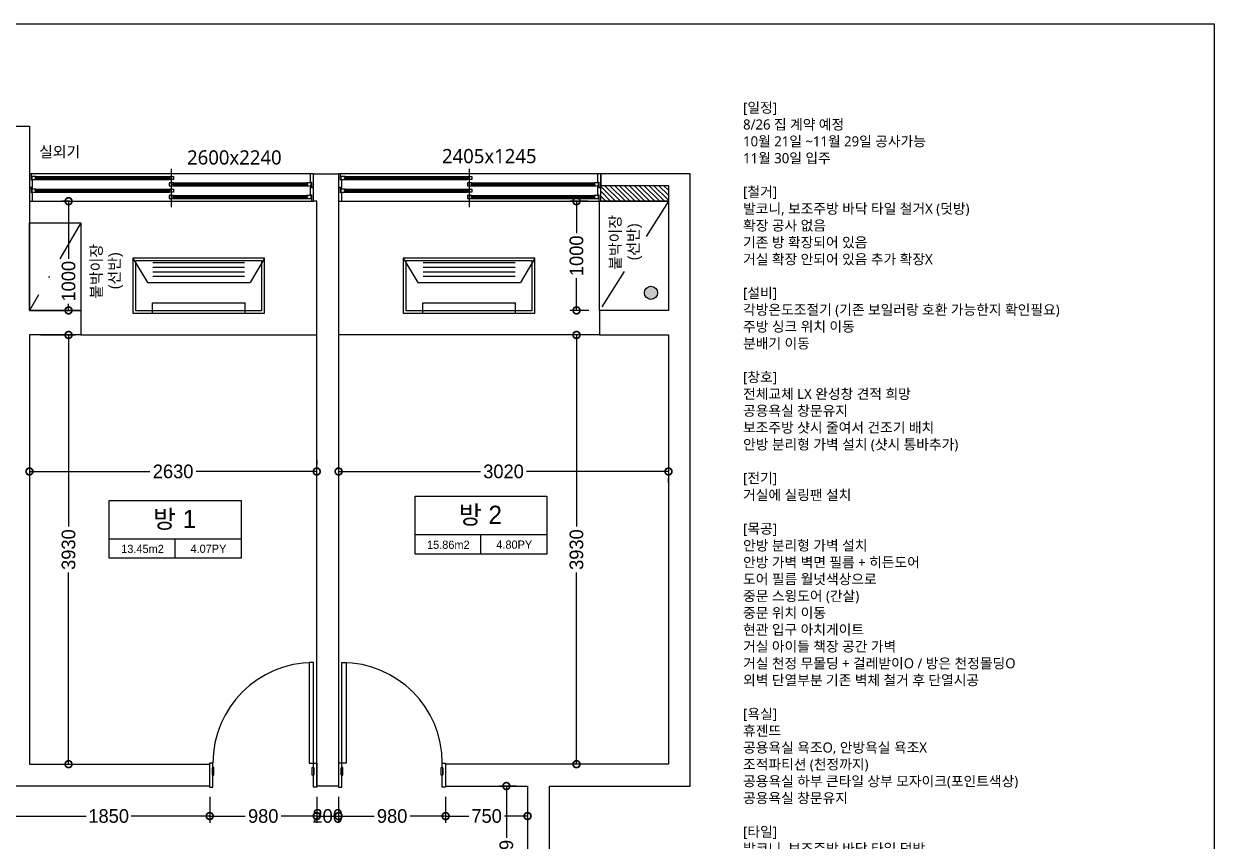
# Model space of a CAD drawing. Header units: millimetres. Extents: x 43335 to 261478, y -4312 to 41218.
# Drawn here: x 101031 to 111929, y 22261 to 29745 of the extents above; entities that cross this region are included whole.
import ezdxf
from ezdxf.enums import TextEntityAlignment as Align

# ---------------------------------------------------------------- set-up
doc = ezdxf.new("R2010")
doc.units = ezdxf.units.MM
doc.linetypes.add('CONT', pattern=[2, 1, 1])
doc.linetypes.add('DASHDOT', pattern=[25.4, 12.7, -6.35, 0, -6.35])
for name, color, linetype in [('0-ELC TEXT', 7, 'Continuous'), ('03-TEXT', 3, 'Continuous'), ('DIM', 7, 'Continuous'), ('P-门', 4, 'Continuous'), ('S-DIM', 7, 'Continuous'), ('TEX', 3, 'Continuous'), ('문자선', 3, 'Continuous'), ('벽1', 2, 'Continuous'), ('인테리어_가구_제작', 6, 'Continuous'), ('인테리어_기타', 8, 'Continuous'), ('인테리어_치수_내부', 8, 'Continuous'), ('인테리어_해치_벽체', 8, 'Continuous'), ('평면_가구', 6, 'Continuous')]:
    doc.layers.add(name, color=color, linetype=linetype)
doc.styles.add('넥슨고딕', font='HANDotum.ttf')
doc.styles.add('돋움', font='malgun.ttf')
doc.styles.add('스타일1', font='HANDotum.ttf')
doc.styles.add('코레일둥고', font='HANDotum.ttf')
doc.dimstyles.new('50', dxfattribs={"dimscale": 50, "dimtxt": 2.5, "dimasz": 2.5, "dimexe": 1.25, "dimexo": 2, "dimtad": 0, "dimdec": 0, "dimtxsty": '스타일1', "dimblk": 'DOTSMALL', "dimcen": 2.5, "dimclrd": 1, "dimclre": 1, "dimclrt": 2, "dimadec": 0, "dimazin": 0, "dimtfac": 1, "dimtdec": 0, "dimtix": 1, "dimtmove": 0, "dimatfit": 3, "dimldrblk": 'DOTSMALL', "dimfxl": 1.25, "dimarcsym": 0})

# ---------------------------------------------------------------- blocks, each defined once
blk = doc.blocks.new('_DOTSMALL')
at = {"color": 0, "linetype": 'ByBlock', "const_width": 0.5}
blk.add_lwpolyline([(-0.0625, 0, 1), (0.0625, 0, 1)], format="xyb", close=True, dxfattribs=at)
blk = doc.blocks.new('*D201')
at = {"layer": 'Defpoints', "color": 0, "transparency": 16777216}
for p in [(106091, 28121), (106295, 28121), (106303, 27121)]:
    blk.add_point(p, dxfattribs=at)
at = {"layer": 'S-DIM', "color": 1, "lineweight": -2, "transparency": 16777216}
for p, q in [((106195, 28121), (106029, 28121)), ((106091, 28121), (106091, 27827)), ((106091, 27121), (106091, 27415)), ((106203, 27121), (106029, 27121))]:
    blk.add_line(p, q, dxfattribs=at)
at = {"layer": 'S-DIM', "color": 1, "lineweight": -2, "transparency": 16777216, "xscale": 125, "yscale": 125, "zscale": 125}
for p, rotation in [((106091, 28121), 90), ((106091, 27121), 270)]:
    blk.add_blockref('_DOTSMALL', p, dxfattribs=dict(at, rotation=rotation))
at = {"layer": 'S-DIM', "color": 2, "transparency": 16777216, "insert": (106091, 27621), "char_height": 125, "attachment_point": 5, "rotation": 90, "style": '스타일1'}
blk.add_mtext('1000', dxfattribs=at)
blk = doc.blocks.new('*D202')
at = {"layer": 'Defpoints', "color": 0, "transparency": 16777216}
for p in [(103913, 25646), (103913, 25646), (106933, 25646)]:
    blk.add_point(p, dxfattribs=at)
at = {"layer": 'S-DIM', "color": 1, "lineweight": -2, "transparency": 16777216}
for p, q in [((103913, 25746), (103913, 25709)), ((103913, 25646), (105211, 25646)), ((106933, 25646), (105634, 25646)), ((106933, 25546), (106933, 25584))]:
    blk.add_line(p, q, dxfattribs=at)
at = {"layer": 'S-DIM', "color": 1, "lineweight": -2, "transparency": 16777216, "xscale": 125, "yscale": 125, "zscale": 125, "rotation": 180}
blk.add_blockref('_DOTSMALL', (103913, 25646), dxfattribs=at)
at = {"layer": 'S-DIM', "color": 1, "lineweight": -2, "transparency": 16777216, "xscale": 125, "yscale": 125, "zscale": 125}
blk.add_blockref('_DOTSMALL', (106933, 25646), dxfattribs=at)
at = {"layer": 'S-DIM', "color": 2, "transparency": 16777216, "insert": (105423, 25646), "char_height": 125, "attachment_point": 5, "style": '스타일1'}
blk.add_mtext('3020', dxfattribs=at)
blk = doc.blocks.new('*D203')
at = {"layer": 'Defpoints', "color": 0, "transparency": 16777216}
for p in [(106303, 26896), (106091, 22966), (106303, 22966)]:
    blk.add_point(p, dxfattribs=at)
at = {"layer": 'S-DIM', "color": 1, "lineweight": -2, "transparency": 16777216}
for p, q in [((106203, 26896), (106029, 26896)), ((106091, 26896), (106091, 25143)), ((106091, 22966), (106091, 24720)), ((106203, 22966), (106029, 22966))]:
    blk.add_line(p, q, dxfattribs=at)
at = {"layer": 'S-DIM', "color": 1, "lineweight": -2, "transparency": 16777216, "xscale": 125, "yscale": 125, "zscale": 125}
for p, rotation in [((106091, 26896), 90), ((106091, 22966), 270)]:
    blk.add_blockref('_DOTSMALL', p, dxfattribs=dict(at, rotation=rotation))
at = {"layer": 'S-DIM', "color": 2, "transparency": 16777216, "insert": (106091, 24931), "char_height": 125, "attachment_point": 5, "rotation": 90, "style": '스타일1'}
blk.add_mtext('3930', dxfattribs=at)
blk = doc.blocks.new('*D204')
at = {"layer": 'Defpoints', "color": 0, "transparency": 16777216}
for p in [(101441, 28121), (101553, 28121), (101553, 27121)]:
    blk.add_point(p, dxfattribs=at)
at = {"layer": 'S-DIM', "color": 1, "lineweight": -2, "transparency": 16777216}
for p, q in [((101453, 28121), (101379, 28121)), ((101441, 28121), (101441, 27594)), ((101441, 27121), (101441, 27182)), ((101453, 27121), (101379, 27121))]:
    blk.add_line(p, q, dxfattribs=at)
at = {"layer": 'S-DIM', "color": 1, "lineweight": -2, "transparency": 16777216, "xscale": 125, "yscale": 125, "zscale": 125}
for p, rotation in [((101441, 28121), 90), ((101441, 27121), 270)]:
    blk.add_blockref('_DOTSMALL', p, dxfattribs=dict(at, rotation=rotation))
at = {"layer": 'S-DIM', "color": 2, "transparency": 16777216, "insert": (101441, 27388), "char_height": 125, "attachment_point": 5, "rotation": 90, "style": '스타일1'}
blk.add_mtext('1000', dxfattribs=at)
blk = doc.blocks.new('*D205')
at = {"layer": 'Defpoints', "color": 0, "transparency": 16777216}
for p in [(101083, 26896), (101083, 22966), (101441, 22966)]:
    blk.add_point(p, dxfattribs=at)
at = {"layer": 'S-DIM', "color": 1, "lineweight": -2, "transparency": 16777216}
for p, q in [((101183, 26896), (101504, 26896)), ((101441, 26896), (101441, 25143)), ((101441, 22966), (101441, 24720)), ((101183, 22966), (101504, 22966))]:
    blk.add_line(p, q, dxfattribs=at)
at = {"layer": 'S-DIM', "color": 1, "lineweight": -2, "transparency": 16777216, "xscale": 125, "yscale": 125, "zscale": 125}
for p, rotation in [((101441, 26896), 90), ((101441, 22966), 270)]:
    blk.add_blockref('_DOTSMALL', p, dxfattribs=dict(at, rotation=rotation))
at = {"layer": 'S-DIM', "color": 2, "transparency": 16777216, "insert": (101441, 24931), "char_height": 125, "attachment_point": 5, "rotation": 90, "style": '스타일1'}
blk.add_mtext('3930', dxfattribs=at)
blk = doc.blocks.new('*D198')
at = {"layer": 'Defpoints', "color": 0, "transparency": 16777216}
for p in [(101083, 25646), (101083, 25646), (103713, 25646)]:
    blk.add_point(p, dxfattribs=at)
at = {"layer": 'S-DIM', "color": 1, "lineweight": -2, "transparency": 16777216}
for p, q in [((101083, 25746), (101083, 25709)), ((103713, 25746), (103713, 25709)), ((101083, 25646), (102186, 25646)), ((103713, 25646), (102609, 25646))]:
    blk.add_line(p, q, dxfattribs=at)
at = {"layer": 'S-DIM', "color": 1, "lineweight": -2, "transparency": 16777216, "xscale": 125, "yscale": 125, "zscale": 125, "rotation": 180}
blk.add_blockref('_DOTSMALL', (101083, 25646), dxfattribs=at)
at = {"layer": 'S-DIM', "color": 1, "lineweight": -2, "transparency": 16777216, "xscale": 125, "yscale": 125, "zscale": 125}
blk.add_blockref('_DOTSMALL', (103713, 25646), dxfattribs=at)
at = {"layer": 'S-DIM', "color": 2, "transparency": 16777216, "insert": (102398, 25646), "char_height": 125, "attachment_point": 5, "style": '스타일1'}
blk.add_mtext('2630', dxfattribs=at)
blk = doc.blocks.new('*D221')
at = {"layer": 'Defpoints', "color": 0, "transparency": 16777216}
for p in [(100883, 22766), (102733, 22766), (102733, 22491)]:
    blk.add_point(p, dxfattribs=at)
at = {"layer": 'S-DIM', "color": 1, "lineweight": -2, "transparency": 16777216}
for p, q in [((100883, 22666), (100883, 22429)), ((102733, 22666), (102733, 22429)), ((100883, 22491), (101602, 22491)), ((102733, 22491), (102014, 22491))]:
    blk.add_line(p, q, dxfattribs=at)
at = {"layer": 'S-DIM', "color": 1, "lineweight": -2, "transparency": 16777216, "xscale": 125, "yscale": 125, "zscale": 125, "rotation": 180}
blk.add_blockref('_DOTSMALL', (100883, 22491), dxfattribs=at)
at = {"layer": 'S-DIM', "color": 1, "lineweight": -2, "transparency": 16777216, "xscale": 125, "yscale": 125, "zscale": 125}
blk.add_blockref('_DOTSMALL', (102733, 22491), dxfattribs=at)
at = {"layer": 'S-DIM', "color": 2, "transparency": 16777216, "insert": (101808, 22491), "char_height": 125, "attachment_point": 5, "style": '스타일1'}
blk.add_mtext('1850', dxfattribs=at)
blk = doc.blocks.new('*D222')
at = {"layer": 'Defpoints', "color": 0, "transparency": 16777216}
for p in [(102733, 22766), (103713, 22766), (103713, 22491)]:
    blk.add_point(p, dxfattribs=at)
at = {"layer": 'S-DIM', "color": 1, "lineweight": -2, "transparency": 16777216}
for p, q in [((102733, 22666), (102733, 22429)), ((103713, 22666), (103713, 22429)), ((102733, 22491), (103058, 22491)), ((103713, 22491), (103387, 22491))]:
    blk.add_line(p, q, dxfattribs=at)
at = {"layer": 'S-DIM', "color": 1, "lineweight": -2, "transparency": 16777216, "xscale": 125, "yscale": 125, "zscale": 125, "rotation": 180}
blk.add_blockref('_DOTSMALL', (102733, 22491), dxfattribs=at)
at = {"layer": 'S-DIM', "color": 1, "lineweight": -2, "transparency": 16777216, "xscale": 125, "yscale": 125, "zscale": 125}
blk.add_blockref('_DOTSMALL', (103713, 22491), dxfattribs=at)
at = {"layer": 'S-DIM', "color": 2, "transparency": 16777216, "insert": (103223, 22491), "char_height": 125, "attachment_point": 5, "style": '스타일1'}
blk.add_mtext('980', dxfattribs=at)
blk = doc.blocks.new('*D223')
at = {"layer": 'Defpoints', "color": 0, "transparency": 16777216}
for p in [(103713, 22766), (103913, 22766), (103913, 22491)]:
    blk.add_point(p, dxfattribs=at)
at = {"layer": 'S-DIM', "color": 1, "lineweight": -2, "transparency": 16777216}
for p, q in [((103713, 22666), (103713, 22429)), ((103913, 22666), (103913, 22429)), ((103713, 22491), (103588, 22491)), ((103713, 22491), (103913, 22491)), ((103913, 22491), (104038, 22491))]:
    blk.add_line(p, q, dxfattribs=at)
at = {"layer": 'S-DIM', "color": 1, "lineweight": -2, "transparency": 16777216, "xscale": 125, "yscale": 125, "zscale": 125}
blk.add_blockref('_DOTSMALL', (103713, 22491), dxfattribs=at)
at = {"layer": 'S-DIM', "color": 1, "lineweight": -2, "transparency": 16777216, "xscale": 125, "yscale": 125, "zscale": 125, "rotation": 180}
blk.add_blockref('_DOTSMALL', (103913, 22491), dxfattribs=at)
at = {"layer": 'S-DIM', "color": 2, "transparency": 16777216, "insert": (103813, 22491), "char_height": 125, "attachment_point": 5, "style": '스타일1'}
blk.add_mtext('200', dxfattribs=at)
blk = doc.blocks.new('*D224')
at = {"layer": 'Defpoints', "color": 0, "transparency": 16777216}
for p in [(103913, 22766), (104893, 22766), (104893, 22491)]:
    blk.add_point(p, dxfattribs=at)
at = {"layer": 'S-DIM', "color": 1, "lineweight": -2, "transparency": 16777216}
for p, q in [((103913, 22666), (103913, 22429)), ((104893, 22666), (104893, 22429)), ((103913, 22491), (104238, 22491)), ((104893, 22491), (104567, 22491))]:
    blk.add_line(p, q, dxfattribs=at)
at = {"layer": 'S-DIM', "color": 1, "lineweight": -2, "transparency": 16777216, "xscale": 125, "yscale": 125, "zscale": 125, "rotation": 180}
blk.add_blockref('_DOTSMALL', (103913, 22491), dxfattribs=at)
at = {"layer": 'S-DIM', "color": 1, "lineweight": -2, "transparency": 16777216, "xscale": 125, "yscale": 125, "zscale": 125}
blk.add_blockref('_DOTSMALL', (104893, 22491), dxfattribs=at)
at = {"layer": 'S-DIM', "color": 2, "transparency": 16777216, "insert": (104403, 22491), "char_height": 125, "attachment_point": 5, "style": '스타일1'}
blk.add_mtext('980', dxfattribs=at)
blk = doc.blocks.new('*D225')
at = {"layer": 'Defpoints', "color": 0, "transparency": 16777216}
for p in [(104893, 22766), (105643, 22766), (105643, 22491)]:
    blk.add_point(p, dxfattribs=at)
at = {"layer": 'S-DIM', "color": 1, "lineweight": -2, "transparency": 16777216}
for p, q in [((104893, 22666), (104893, 22429)), ((105643, 22666), (105643, 22429)), ((104893, 22491), (105104, 22491)), ((105643, 22491), (105432, 22491))]:
    blk.add_line(p, q, dxfattribs=at)
at = {"layer": 'S-DIM', "color": 1, "lineweight": -2, "transparency": 16777216, "xscale": 125, "yscale": 125, "zscale": 125, "rotation": 180}
blk.add_blockref('_DOTSMALL', (104893, 22491), dxfattribs=at)
at = {"layer": 'S-DIM', "color": 1, "lineweight": -2, "transparency": 16777216, "xscale": 125, "yscale": 125, "zscale": 125}
blk.add_blockref('_DOTSMALL', (105643, 22491), dxfattribs=at)
at = {"layer": 'S-DIM', "color": 2, "transparency": 16777216, "insert": (105268, 22491), "char_height": 125, "attachment_point": 5, "style": '스타일1'}
blk.add_mtext('750', dxfattribs=at)
blk = doc.blocks.new('*D226')
at = {"layer": 'Defpoints', "color": 0, "transparency": 16777216}
for p in [(105643, 22766), (105449, 21407), (105643, 21407)]:
    blk.add_point(p, dxfattribs=at)
at = {"layer": 'S-DIM', "color": 1, "lineweight": -2, "transparency": 16777216}
for p, q in [((105543, 22766), (105386, 22766)), ((105449, 22766), (105449, 22293)), ((105449, 21407), (105449, 21881)), ((105543, 21407), (105386, 21407))]:
    blk.add_line(p, q, dxfattribs=at)
at = {"layer": 'S-DIM', "color": 1, "lineweight": -2, "transparency": 16777216, "xscale": 125, "yscale": 125, "zscale": 125}
for p, rotation in [((105449, 22766), 90), ((105449, 21407), 270)]:
    blk.add_blockref('_DOTSMALL', p, dxfattribs=dict(at, rotation=rotation))
at = {"layer": 'S-DIM', "color": 2, "transparency": 16777216, "insert": (105449, 22087), "char_height": 125, "attachment_point": 5, "rotation": 90, "style": '스타일1'}
blk.add_mtext('1359', dxfattribs=at)
blk = doc.blocks.new('ahsuehd')
at = {"layer": 'P-门', "ltscale": 15}
for p, q in [((54650, -11707), (54650, -11711)), ((55879, -11707), (55879, -11711)), ((55913, -11761), (55916, -11763)), ((55916, -11763), (55917, -11763)), ((55917, -11763), (55917, -11765)), ((57139, -11769), (57139, -11765)), ((57480, -11707), (57480, -11711)), ((58609, -11707), (58609, -11711)), ((58643, -11761), (58646, -11763)), ((58646, -11763), (58647, -11763)), ((58647, -11763), (58647, -11765)), ((59769, -11769), (59769, -11765)), ((54650, -11823), (54650, -11827)), ((55879, -11823), (55879, -11827)), ((55913, -11877), (55916, -11879)), ((57480, -11823), (57480, -11827)), ((58609, -11823), (58609, -11827)), ((58643, -11877), (58646, -11879)), ((55910, -11881), (55910, -11885)), ((55913, -11889), (55916, -11887)), ((55916, -11879), (55917, -11879)), ((55916, -11887), (55917, -11886)), ((55917, -11879), (55917, -11881)), ((55917, -11886), (55917, -11885)), ((57139, -11885), (57139, -11881)), ((58640, -11881), (58640, -11885)), ((58643, -11889), (58646, -11887)), ((58646, -11879), (58647, -11879)), ((58646, -11887), (58647, -11886)), ((58647, -11879), (58647, -11881)), ((58647, -11886), (58647, -11885)), ((59769, -11885), (59769, -11881))]:
    blk.add_line(p, q, dxfattribs=at)
for points in [[(55894, -11976), (55894, -11626)], [(58624, -11976), (58624, -11626)], [(54594, -11671), (54594, -11796), (54624, -11796), (54624, -11728), (54624, -11728), (54612, -11728), (54612, -11671), (54594, -11671)], [(57164, -11671), (54612, -11671)], [(54650, -11707), (55879, -11707)], [(54650, -11711), (55879, -11711)], [(54654, -11694), (55875, -11694)], [(54654, -11703), (54656, -11705), (54657, -11705), (54657, -11707)], [(54654, -11715), (54656, -11713), (54657, -11712), (54657, -11711)], [(54654, -11724), (55875, -11724)], [(55875, -11703), (55873, -11705), (55872, -11705), (55872, -11707)], [(55875, -11715), (55873, -11713), (55872, -11712), (55872, -11711)], [(55910, -11765), (57139, -11765)], [(55910, -11769), (57139, -11769)], [(55913, -11752), (57135, -11752)], [(55913, -11773), (55916, -11771), (55917, -11770), (55917, -11769)], [(57135, -11761), (57133, -11763), (57132, -11763), (57132, -11765)], [(57135, -11773), (57133, -11771), (57132, -11770), (57132, -11769)], [(57194, -11796), (57194, -11671), (57164, -11671), (57164, -11744), (57164, -11747), (57177, -11747), (57177, -11796), (57194, -11796)], [(57424, -11671), (57424, -11796), (57454, -11796), (57454, -11728), (57454, -11728), (57442, -11728), (57442, -11671), (57424, -11671)], [(59794, -11671), (57442, -11671)], [(57480, -11707), (58609, -11707)], [(57480, -11711), (58609, -11711)], [(57484, -11694), (58605, -11694)], [(57484, -11703), (57486, -11705), (57487, -11705), (57487, -11707)], [(57484, -11715), (57486, -11713), (57487, -11712), (57487, -11711)], [(57484, -11724), (58605, -11724)], [(58605, -11703), (58603, -11705), (58602, -11705), (58602, -11707)], [(58605, -11715), (58603, -11713), (58602, -11712), (58602, -11711)], [(58640, -11765), (59769, -11765)], [(58640, -11769), (59769, -11769)], [(58643, -11752), (59765, -11752)], [(58643, -11773), (58646, -11771), (58647, -11770), (58647, -11769)], [(59765, -11761), (59763, -11763), (59762, -11763), (59762, -11765)], [(59765, -11773), (59763, -11771), (59762, -11770), (59762, -11769)], [(59824, -11796), (59824, -11671), (59794, -11671), (59794, -11744), (59794, -11747), (59807, -11747), (59807, -11796), (59824, -11796)], [(54594, -11796), (54594, -11921), (54624, -11921), (54624, -11864), (54624, -11844), (54612, -11844), (54612, -11796), (54594, -11796)], [(54650, -11823), (55879, -11823)], [(54650, -11827), (55879, -11827)], [(54654, -11810), (55875, -11810)], [(54654, -11819), (54656, -11821), (54657, -11821), (54657, -11823)], [(54654, -11831), (54656, -11829), (54657, -11828), (54657, -11827)], [(54654, -11840), (55875, -11840)], [(55875, -11819), (55873, -11821), (55872, -11821), (55872, -11823)], [(55875, -11831), (55873, -11829), (55872, -11828), (55872, -11827)], [(55913, -11782), (57135, -11782)], [(55913, -11868), (57135, -11868)], [(57135, -11877), (57133, -11879), (57132, -11879), (57132, -11881)], [(57424, -11796), (57424, -11921), (57454, -11921), (57454, -11864), (57454, -11844), (57442, -11844), (57442, -11796), (57424, -11796)], [(57480, -11823), (58609, -11823)], [(57480, -11827), (58609, -11827)], [(57484, -11810), (58605, -11810)], [(57484, -11819), (57486, -11821), (57487, -11821), (57487, -11823)], [(57484, -11831), (57486, -11829), (57487, -11828), (57487, -11827)], [(57484, -11840), (58605, -11840)], [(58605, -11819), (58603, -11821), (58602, -11821), (58602, -11823)], [(58605, -11831), (58603, -11829), (58602, -11828), (58602, -11827)], [(58643, -11782), (59765, -11782)], [(58643, -11868), (59765, -11868)], [(59765, -11877), (59763, -11879), (59762, -11879), (59762, -11881)], [(54624, -11921), (57177, -11921)], [(55910, -11881), (57139, -11881)], [(55910, -11885), (57139, -11885)], [(55913, -11898), (57135, -11898)], [(57135, -11889), (57133, -11887), (57132, -11886), (57132, -11885)], [(57454, -11921), (59807, -11921)], [(58640, -11881), (59769, -11881)], [(58640, -11885), (59769, -11885)], [(58643, -11898), (59765, -11898)], [(59765, -11889), (59763, -11887), (59762, -11886), (59762, -11885)]]:
    blk.add_lwpolyline(points, dxfattribs=at)
for points in [[(54616, -11694), (54616, -11724), (54654, -11724), (54654, -11714), (54648, -11712), (54648, -11706), (54654, -11704), (54654, -11694)], [(55913, -11694), (55913, -11724), (55875, -11724), (55875, -11714), (55881, -11712), (55881, -11706), (55875, -11704), (55875, -11694)], [(55913, -11772), (55908, -11770), (55908, -11764), (55913, -11762), (55913, -11752), (55875, -11752), (55875, -11782), (55913, -11782)], [(57173, -11782), (57173, -11752), (57135, -11752), (57135, -11762), (57141, -11764), (57141, -11770), (57135, -11772), (57135, -11782)], [(57446, -11694), (57446, -11724), (57484, -11724), (57484, -11714), (57478, -11712), (57478, -11706), (57484, -11704), (57484, -11694)], [(58643, -11694), (58643, -11724), (58605, -11724), (58605, -11714), (58611, -11712), (58611, -11706), (58605, -11704), (58605, -11694)], [(58643, -11772), (58638, -11770), (58638, -11764), (58643, -11762), (58643, -11752), (58605, -11752), (58605, -11782), (58643, -11782)], [(59803, -11782), (59803, -11752), (59765, -11752), (59765, -11762), (59771, -11764), (59771, -11770), (59765, -11772), (59765, -11782)], [(54616, -11810), (54616, -11840), (54654, -11840), (54654, -11830), (54648, -11828), (54648, -11822), (54654, -11820), (54654, -11810)], [(55913, -11810), (55913, -11840), (55875, -11840), (55875, -11830), (55881, -11828), (55881, -11822), (55875, -11820), (55875, -11810)], [(55913, -11888), (55908, -11886), (55908, -11880), (55913, -11878), (55913, -11868), (55875, -11868), (55875, -11898), (55913, -11898)], [(57173, -11898), (57173, -11868), (57135, -11868), (57135, -11878), (57141, -11880), (57141, -11886), (57135, -11888), (57135, -11898)], [(57194, -11921), (57194, -11796), (57164, -11796), (57164, -11862), (57164, -11864), (57177, -11864), (57177, -11921)], [(57446, -11810), (57446, -11840), (57484, -11840), (57484, -11830), (57478, -11828), (57478, -11822), (57484, -11820), (57484, -11810)], [(58643, -11810), (58643, -11840), (58605, -11840), (58605, -11830), (58611, -11828), (58611, -11822), (58605, -11820), (58605, -11810)], [(58643, -11888), (58638, -11886), (58638, -11880), (58643, -11878), (58643, -11868), (58605, -11868), (58605, -11898), (58643, -11898)], [(59803, -11898), (59803, -11868), (59765, -11868), (59765, -11878), (59771, -11880), (59771, -11886), (59765, -11888), (59765, -11898)], [(59824, -11921), (59824, -11796), (59794, -11796), (59794, -11862), (59794, -11864), (59807, -11864), (59807, -11921)], [(57154, -16146), (57154, -17066), (57194, -17066), (57194, -16146)], [(57494, -16146), (57494, -17066), (57454, -17066), (57454, -16146)], [(56274, -17066), (56244, -17066), (56244, -17286), (56274, -17286), (56274, -17173), (56269, -17173), (56269, -17109), (56274, -17109)], [(56274, -17109), (56269, -17109), (56269, -17173), (56274, -17173), (56274, -17176), (56284, -17176), (56284, -17106), (56274, -17106)], [(57194, -17109), (57199, -17109), (57199, -17173), (57194, -17173), (57194, -17176), (57184, -17176), (57184, -17106), (57194, -17106)], [(57194, -17066), (57224, -17066), (57224, -17286), (57194, -17286), (57194, -17173), (57199, -17173), (57199, -17109), (57194, -17109)], [(57454, -17066), (57424, -17066), (57424, -17286), (57454, -17286), (57454, -17173), (57449, -17173), (57449, -17109), (57454, -17109)], [(57454, -17109), (57449, -17109), (57449, -17173), (57454, -17173), (57454, -17176), (57464, -17176), (57464, -17106), (57454, -17106)], [(58374, -17109), (58379, -17109), (58379, -17173), (58374, -17173), (58374, -17176), (58364, -17176), (58364, -17106), (58374, -17106)], [(58374, -17066), (58404, -17066), (58404, -17286), (58374, -17286), (58374, -17173), (58379, -17173), (58379, -17109), (58374, -17109)]]:
    blk.add_lwpolyline(points, close=True, dxfattribs=at)
for centre, start, end in [((57194, -17066), 90, 180), ((57454, -17066), 360, 90)]:
    blk.add_arc(centre, 920, start, end, dxfattribs=at)
blk = doc.blocks.new('wkrdms')
at = {"layer": 'TEX', "color": 240, "true_color": 0xed1f24}
blk.add_lwpolyline([(124697, 19078), (124697, 18618), (123547, 18618), (123547, 19078)], close=True, dxfattribs=at)
at = {"layer": '인테리어_치수_내부'}
for points in [[(124724, 18597), (124724, 19099), (123519, 19099), (123519, 18597), (124724, 18597)], [(123519, 19099), (123652, 18878)], [(124724, 19099), (124592, 18878)], [(123702, 19060), (124542, 19060)], [(123702, 19018), (124542, 19018)], [(123702, 18976), (124542, 18976)], [(123652, 18878), (124592, 18878)], [(123702, 18934), (124542, 18934)], [(123697, 18597), (123697, 18692)], [(123697, 18692), (124547, 18692)], [(124547, 18597), (124547, 18692)]]:
    blk.add_lwpolyline(points, dxfattribs=at)
blk = doc.blocks.new('aheishx')
at = {"layer": '인테리어_해치_벽체'}
h = blk.add_hatch(dxfattribs=at)
h.set_pattern_fill('ANSI31', color=256, scale=10, angle=450)
h.paths.add_polyline_path([(52324, 41318), (52454, 41318), (52454, 41118), (52324, 41118)])
h.paths.add_polyline_path([(52764, 37528), (53864, 37528), (53864, 37329), (52764, 37329)])
edge = h.paths.add_edge_path()
edge.add_arc((53994, 43177), 500, 180, 270)
edge.add_line((53994, 42677), (54394, 42677))
edge.add_line((54394, 42677), (54394, 42777))
edge.add_line((54394, 42777), (53994, 42777))
edge.add_arc((53994, 43177), 400, 180, 270, ccw=False)
edge.add_line((53594, 43177), (53494, 43177))
edge = h.paths.add_edge_path()
edge.add_arc((53994, 43777), 500, 90, 180, ccw=False)
edge.add_line((53994, 44277), (54394, 44277))
edge.add_line((54394, 44277), (54394, 44177))
edge.add_line((54394, 44177), (53994, 44177))
edge.add_arc((53994, 43777), 400, 90, 180)
edge.add_line((53594, 43777), (53494, 43777))
h.paths.add_polyline_path([(54964, 41318), (55314, 41318), (55314, 41218), (54964, 41218)])
h.paths.add_polyline_path([(56264, 41318), (56754, 41318), (56754, 41218), (56264, 41218)])
h.paths.add_polyline_path([(54964, 39338), (55314, 39338), (55314, 39138), (54964, 39138)])
h.paths.add_polyline_path([(56264, 39338), (56399, 39338), (56399, 39138), (56264, 39138)])
h.paths.add_polyline_path([(58404, 39338), (58404, 40068), (58334, 40068), (58334, 39338)])
h.paths.add_polyline_path([(58334, 39338), (57629, 39338), (57629, 39468), (58334, 39468)])
h.paths.add_polyline_path([(59824, 48177), (60444, 48177), (60444, 48032), (59824, 48032)])
h.paths.add_polyline_path([(45604, 38658), (46204, 38658), (46204, 38588), (45604, 38588)])
h.paths.add_polyline_path([(45254, 38658), (45254, 39263), (45384, 39263), (45384, 38658)])
h.paths.add_polyline_path([(46709, 46807), (46709, 43768), (46609, 43768), (46609, 46807)])
at = {"layer": '문자선'}
blk.add_lwpolyline([(59824, 48177), (60444, 48177), (60444, 48032), (59824, 48032)], close=True, dxfattribs=at)
blk = doc.blocks.new('aheishxsdfe')
at = {"layer": '벽1'}
for points in [[(54394, 46809), (53944, 46809), (53944, 47054), (54394, 47054), (54394, 48718), (54594, 48718), (54594, 47032), (55064, 47032), (55064, 46807), (54594, 46807), (54594, 42877), (56244, 42877), (56244, 42677), (54394, 42677)], [(57424, 42677), (57224, 42677), (57224, 48032), (57194, 48032), (57194, 48282), (57424, 48282)]]:
    blk.add_lwpolyline(points, close=True, dxfattribs=at)
blk.add_lwpolyline([(59354, 38984), (59354, 42677), (60644, 42677), (60644, 48282), (59824, 48282), (59824, 48177), (60444, 48177), (60444, 47032), (59814, 47032), (59814, 46807), (60444, 46807), (60444, 42877), (58404, 42877), (58404, 42677), (59154, 42677), (59154, 41318)], dxfattribs=at)

msp = doc.modelspace()

# ---------------------------------------------------------------- hatches: boundary and pattern name
at = {"layer": '인테리어_가구_제작', "linetype": 'CONT', "ltscale": 200}
h = msp.add_hatch(dxfattribs=at)
h.set_pattern_fill('ANGLE', color=8)
h.set_pattern_definition([(0, (46488.259, 89.011), (0, 6.985), [5.08, -1.905]), (90, (46488.259, 89.011), (-6.985, 4e-16), [5.08, -1.905])])
edge = h.paths.add_edge_path()
edge.add_arc((91902.7, 27281.4), 60, 0, 360)
edge = h.paths.add_edge_path()
edge.add_arc((101612.7, 17777.4), 60, 0, 360)
edge = h.paths.add_edge_path()
edge.add_arc((106772.7, 27281.4), 60, 0, 360)

# ---------------------------------------------------------------- linework, layer by layer
at = {"layer": 'DIM'}
msp.add_lwpolyline([(90928.6, 29745.2), (111928.6, 29745.2), (111928.6, 14895.2), (90928.6, 14895.2)], close=True, dxfattribs=at)
at = {"layer": '인테리어_가구_제작', "color": 1, "linetype": 'DASHDOT', "ltscale": 30}
for points in [[(106932.7, 28121.5), (106302.7, 27121.5)], [(101552.7, 27921.5), (101082.7, 27121.5)]]:
    msp.add_lwpolyline(points, dxfattribs=at)
at = {"layer": '인테리어_가구_제작', "color": 8, "linetype": 'CONT', "ltscale": 200}
for points in [[(101552.7, 26896.5), (103712.7, 26896.5)], [(106302.7, 26896.5), (103912.7, 26896.5)]]:
    msp.add_lwpolyline(points, dxfattribs=at)
msp.add_circle((106772.7, 27281.4), 60, dxfattribs=at)
at = {"layer": '인테리어_기타', "color": 152, "true_color": 0x2776bb}
for p, q in [((105216.4, 24888.9), (105216.4, 25065.8)), ((102416.9, 24851), (102416.9, 25027.8))]:
    msp.add_line(p, q, dxfattribs=at)
for points in [[(104612.8, 25419.5), (105820, 25419.5), (105820, 25065.8), (104612.8, 25065.8)], [(101813.3, 25381.6), (103020.5, 25381.6), (103020.5, 25027.8), (101813.3, 25027.8)]]:
    msp.add_lwpolyline(points, close=True, dxfattribs=at)
for points in [[(105820, 25065.8), (105820, 24888.9), (104612.8, 24888.9), (104612.8, 25065.8)], [(103020.5, 25027.8), (103020.5, 24851), (101813.3, 24851), (101813.3, 25027.8)]]:
    msp.add_lwpolyline(points, dxfattribs=at)
at = {"layer": '평면_가구'}
for points in [[(106302.7, 28121.5), (106932.7, 28121.5), (106932.7, 27121.5), (106302.7, 27121.5)], [(101082.7, 27921.5), (101552.7, 27921.5), (101552.7, 27121.5), (101082.7, 27121.5)]]:
    msp.add_lwpolyline(points, close=True, dxfattribs=at)

# ---------------------------------------------------------------- block references
at = {"color": 20}
for p in [(-21489, 8499.1), (-19014, 8499.1)]:
    msp.add_blockref('wkrdms', p, dxfattribs=at)
at = {"layer": 'DIM'}
for name, p in [('ahsuehd', (46488.3, 40042.5)), ('aheishxsdfe', (46488.3, -19911)), ('aheishx', (46488.3, -19911))]:
    msp.add_blockref(name, p, dxfattribs=at)

# ---------------------------------------------------------------- texts
at = {"layer": '0-ELC TEXT', "style": '코레일둥고'}
msp.add_text('실외기', height=100, dxfattribs=at).set_placement((101171.5, 28523))
for s, p in [('붙박이장', (106495.1, 27492.8)), ('(선반)', (106660.2, 27578.9)), ('붙박이장', (101745.3, 27227.8)), ('(선반)', (101910.3, 27313.8))]:
    msp.add_text(s, height=100, rotation=90, dxfattribs=at).set_placement(p)
at = {"layer": '03-TEXT'}
for s, height, style, p in [('방 1', 166.67, '코레일둥고', (102412, 25128.1)), ('방 2', 166.67, '코레일둥고', (105211.5, 25166.1)), ('13.45m2', 75, '넥슨고딕', (102117.9, 24899.8)), ('4.07PY', 75, '넥슨고딕', (102721.4, 24901.2)), ('15.86m2', 75, '넥슨고딕', (104917.4, 24937.8)), ('4.80PY', 75, '넥슨고딕', (105520.9, 24939.2))]:
    msp.add_text(s, height=height, dxfattribs=dict(at, style=style)).set_placement(p, align=Align.CENTER)
at = {"layer": '문자선', "insert": (107615.7, 29023.7), "char_height": 92.489, "attachment_point": 1, "style": '돋움'}
msp.add_mtext_dynamic_manual_height_columns('[일정]\\P8/26 집 계약 예정\\P10월 21일 ~11월 29일 공사가능\\P11월 30일 입주\\P\\P[철거]\\P발코니, 보조주방 바닥 타일 철거X (덧방)\\P확장 공사 없음\\P기존 방 확장되어 있음\\P거실 확장 안되어 있음 추가 확장X\\P\\P[설비]\\P각방온도조절기 (기존 보일러랑 호환 가능한지 확인필요)\\P주방 싱크 위치 이동\\P분배기 이동\\P\\P[창호]\\P전체교체 LX 완성창 견적 희망\\P공용욕실 창문유지\\P보조주방 샷시 줄여서 건조기 배치\\P안방 분리형 가벽 설치 (샷시 통바추가)\\P\\P[전기]\\P거실에 실링팬 설치\\P\\P[목공]\\P안방 분리형 가벽 설치\\P안방 가벽 벽면 필름 + 히든도어\\P도어 필름 월넛색상으로\\P중문 스윙도어 (간살)\\P중문 위치 이동\\P현관 입구 아치게이트\\P거실 아이들 책장 공간 가벽\\P거실 천정 무몰딩 + 걸레받이O / 방은 천정몰딩O\\P외벽 단열부분 기존 벽체 철거 후 단열시공\\P\\P[욕실]\\P휴젠뜨\\P공용욕실 욕조O, 안방욕실 욕조X\\P조적파티션 (천정까지) \\P공용욕실 하부 큰타일 상부 모자이크(포인트색상)\\P공용욕실 창문유지\\P\\P[타일]\\P발코니, 보조주방 바닥 타일 덧방\\P현관 중문 라인 쪽으로 단차 이동\\P건조기 라인부터 단다운\\P타일 줄눈 색상 (검정 혹은 색상 있는 것으로)\\P거실 발코니 마루철거 후 벽돌느낌의 작은 타일로 바닥\\P거실 발코니 식물+레트로한 캠핑 공간 같이 디자인\\P\\P[필름]\\P현관문 내부 필름작업\\P안방 가벽 히든도어 벽면 필름작업\\P\\P[도배]\\P벽지 : 베스트 (방은 천정몰딩O)\\P\\P[바닥]\\P바닥 : 강마루 와이드 (월넛톤)\\P\\P[가구]\\P현관문 앞 낮은 신발장\\P현관 오른쪽 장 로봇청소기+골프백등 수납 (맞은편은 전체 신발장)\\P보조주방 오른쪽 장은 상부장만\\P건조기 왼쪽 미니싱크\\P주방 상부장 없이\\P거실 아이들 책장\\P\\P[기타]\\P현관창 결로 있음\\P우수관 흡음재 시공\\P냉장/냉동고 원도어 3대 \\P식기건조기 장안에 배치\\P스탠드정수기\\P밥솥, 전자렌지, 에어프라이기\\P식탁은 주방에 배치\\P가능하면 아일랜드\\P거실 TV 스탠바이미\\P\\P[A/C]\\P5대', width=5011.66, gutter_width=137.5, heights=[14539.4], dxfattribs=at)
at = {"layer": '인테리어_기타', "color": 152, "true_color": 0x2776bb, "char_height": 130.2, "attachment_point": 3, "style": '돋움'}
for s, insert in [('2600x2240', (103391.6, 28586.8)), ('2405x1245', (105725.3, 28599))]:
    msp.add_mtext_dynamic_manual_height_columns(s, width=1361.317, gutter_width=276.6, heights=[390.6], dxfattribs=dict(at, insert=insert))

# ---------------------------------------------------------------- dimensions: what is measured, and where the dimension line sits
at = {"layer": 'S-DIM'}
dim = msp.add_linear_dim(base=(101441.2, 28121.5), p1=(101552.7, 27121.5), p2=(101552.7, 28121.5), angle=90, dimstyle='50', dxfattribs=at)
dim.commit()
dim.dimension.update_dxf_attribs({"geometry": '*D204', "text_midpoint": (101441.2, 27387.6), "dimtype": 160})
for base, p1, p2, angle, picture, middle in [((106091.4, 28121.5), (106302.7, 27121.5), (106295.3, 28121.5), 90, '*D201', (106091.4, 27621.5)), ((101441.2, 22966.5), (101082.7, 26896.5), (101082.7, 22966.5), 90, '*D205', (101441.2, 24931.5)), ((106091.4, 22966.5), (106302.7, 26896.5), (106302.7, 22966.5), 90, '*D203', (106091.4, 24931.5)), ((101082.7, 25646.1), (103712.7, 25646.1), (101082.7, 25646.1), 180, '*D198', (102397.7, 25646.1)), ((103912.7, 25646.1), (106932.7, 25646.1), (103912.7, 25646.1), 180, '*D202', (105422.7, 25646.1)), ((105448.5, 21407.5), (105642.7, 22766.5), (105642.7, 21407.5), 90, '*D226', (105448.5, 22087))]:
    dim = msp.add_linear_dim(base=base, p1=p1, p2=p2, angle=angle, dimstyle='50', dxfattribs=at)
    dim.commit()
    dim.dimension.update_dxf_attribs({"geometry": picture, "text_midpoint": middle})
for base, p1, p2, picture, middle in [((102732.7, 22491.5), (100882.7, 22766.5), (102732.7, 22766.5), '*D221', (101807.7, 22491.5)), ((103712.7, 22491.5), (102732.7, 22766.5), (103712.7, 22766.5), '*D222', (103222.7, 22491.5)), ((103912.7, 22491.5), (103712.7, 22766.5), (103912.7, 22766.5), '*D223', (103812.7, 22491.5)), ((104892.7, 22491.5), (103912.7, 22766.5), (104892.7, 22766.5), '*D224', (104402.7, 22491.5)), ((105642.7, 22491.5), (104892.7, 22766.5), (105642.7, 22766.5), '*D225', (105267.7, 22491.5))]:
    dim = msp.add_linear_dim(base=base, p1=p1, p2=p2, dimstyle='50', dxfattribs=at)
    dim.commit()
    dim.dimension.update_dxf_attribs({"geometry": picture, "text_midpoint": middle})

doc.saveas('drawing.dxf')
